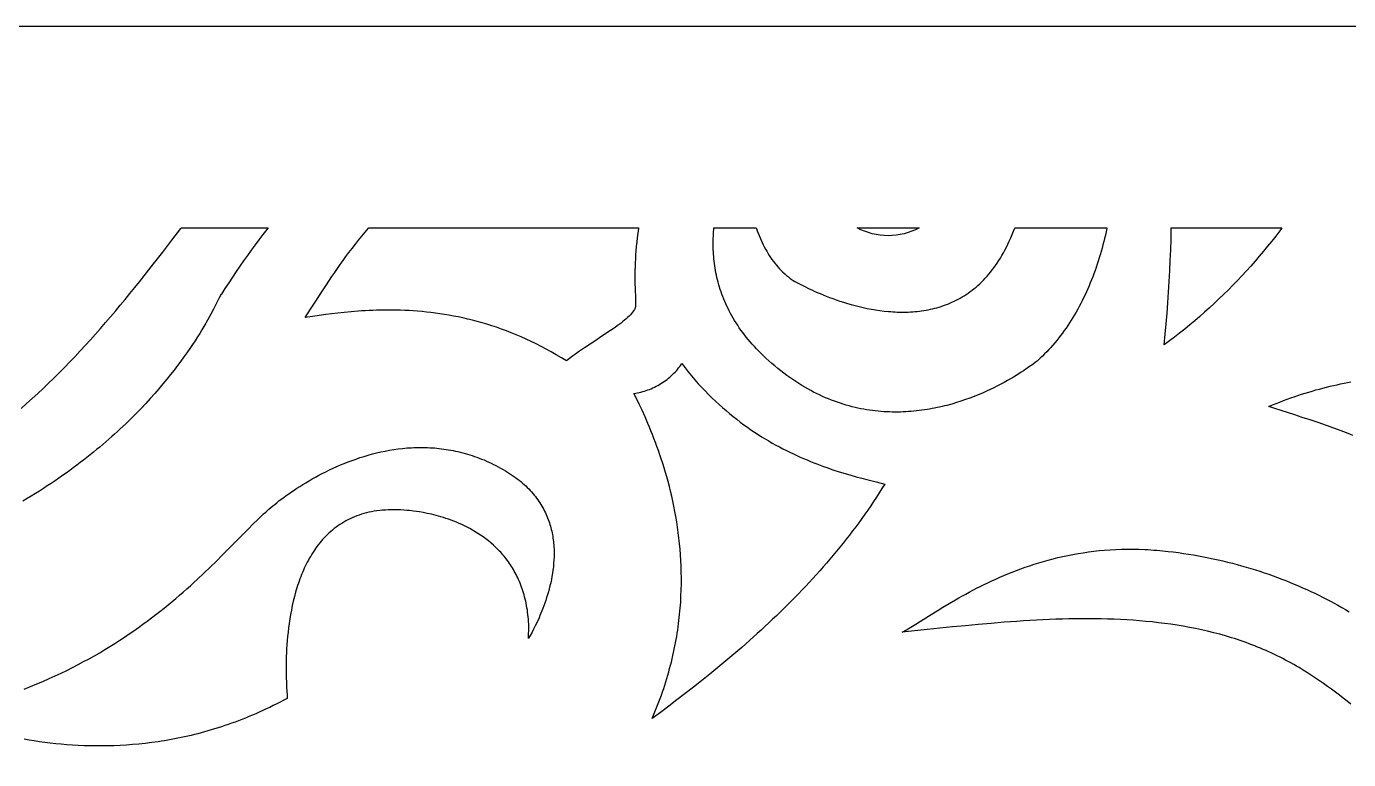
# Model space of a CAD drawing. Extents: x -1000 to 1000, y -1450 to 1450.
# Drawn here: x -428.1 to -99.7, y 1268 to 1450 of the extents above; entities that cross this region are included whole.
import ezdxf

# ---------------------------------------------------------------- set-up
doc = ezdxf.new("R2010")
doc.units = 0
doc.layers.add('LAYER_1', color=18, linetype='CONTINUOUS')

msp = doc.modelspace()

# ---------------------------------------------------------------- linework, layer by layer
at = {"layer": 'LAYER_1'}
for points in [[(-1000, 1050), (1000, 1050), (1000, 1450), (-1000, 1450)], [(-276.06, 1399.82), (-276.22, 1398.66), (-276.37, 1397.53), (-276.49, 1396.43), (-276.6, 1395.35), (-276.69, 1394.3), (-276.77, 1393.27), (-276.83, 1392.28), (-276.87, 1391.31), (-276.9, 1390.38), (-276.93, 1389.48), (-276.94, 1388.61), (-276.94, 1387.78), (-276.93, 1386.23), (-276.9, 1384.82), (-276.83, 1382.51), (-276.81, 1381.61), (-276.8, 1381.23), (-276.8, 1380.89), (-276.82, 1380.61), (-276.84, 1380.37), (-276.87, 1380.19), (-276.89, 1380.12), (-276.91, 1380.06), (-276.99, 1379.89), (-277.09, 1379.72), (-277.29, 1379.39), (-277.52, 1379.06), (-277.79, 1378.73), (-278.08, 1378.4), (-278.4, 1378.06), (-278.75, 1377.73), (-279.12, 1377.39), (-279.52, 1377.05), (-279.95, 1376.71), (-280.4, 1376.36), (-280.87, 1376.01), (-281.37, 1375.65), (-281.88, 1375.29), (-282.98, 1374.54), (-285.39, 1372.94), (-286.69, 1372.07), (-288.06, 1371.16), (-289.47, 1370.2), (-290.93, 1369.18), (-291.68, 1368.65), (-292.43, 1368.1), (-293.19, 1367.53), (-293.96, 1366.94), (-295.22, 1367.73), (-296.47, 1368.48), (-297.72, 1369.21), (-298.98, 1369.9), (-300.23, 1370.57), (-301.47, 1371.2), (-302.72, 1371.81), (-303.96, 1372.39), (-305.19, 1372.94), (-306.43, 1373.46), (-307.66, 1373.96), (-308.88, 1374.43), (-310.1, 1374.88), (-311.32, 1375.3), (-312.53, 1375.7), (-313.73, 1376.08), (-314.93, 1376.43), (-316.12, 1376.76), (-317.31, 1377.07), (-318.49, 1377.36), (-319.66, 1377.63), (-320.82, 1377.87), (-321.98, 1378.1), (-323.13, 1378.31), (-324.27, 1378.5), (-325.4, 1378.67), (-326.52, 1378.83), (-327.64, 1378.97), (-328.74, 1379.09), (-329.83, 1379.2), (-330.92, 1379.29), (-331.99, 1379.37), (-333.05, 1379.44), (-334.1, 1379.49), (-335.14, 1379.53), (-336.17, 1379.56), (-337.18, 1379.57), (-338.18, 1379.58), (-339.17, 1379.57), (-340.15, 1379.56), (-341.11, 1379.53), (-342.06, 1379.5), (-343, 1379.46), (-343.92, 1379.41), (-344.83, 1379.36), (-345.72, 1379.3), (-347.46, 1379.16), (-349.13, 1379), (-350.74, 1378.83), (-352.28, 1378.65), (-353.75, 1378.46), (-356.47, 1378.09), (-358.87, 1377.76), (-357.52, 1379.78), (-356.19, 1381.81), (-354.87, 1383.85), (-353.54, 1385.88), (-352.2, 1387.91), (-351.52, 1388.91), (-350.83, 1389.91), (-350.14, 1390.91), (-349.43, 1391.9), (-348.72, 1392.88), (-348, 1393.85), (-347.2, 1394.9), (-346.39, 1395.93), (-345.59, 1396.95), (-344.77, 1397.95), (-343.96, 1398.94), (-343.13, 1399.92), (-343.07, 1400), (-276.03, 1400)], [(-159.71, 1399.87), (-159.89, 1399.04), (-160.07, 1398.21), (-160.27, 1397.39), (-160.47, 1396.57), (-160.68, 1395.76), (-160.89, 1394.94), (-161.12, 1394.14), (-161.35, 1393.33), (-161.6, 1392.53), (-161.85, 1391.74), (-162.1, 1390.95), (-162.37, 1390.16), (-162.65, 1389.38), (-162.93, 1388.61), (-163.22, 1387.84), (-163.52, 1387.08), (-163.83, 1386.32), (-164.14, 1385.57), (-164.47, 1384.82), (-164.8, 1384.09), (-165.14, 1383.35), (-165.49, 1382.63), (-165.84, 1381.91), (-166.21, 1381.2), (-166.58, 1380.49), (-166.96, 1379.79), (-167.35, 1379.1), (-167.74, 1378.42), (-168.15, 1377.75), (-168.56, 1377.08), (-168.98, 1376.42), (-169.41, 1375.77), (-169.85, 1375.13), (-170.29, 1374.5), (-170.74, 1373.88), (-171.21, 1373.26), (-171.67, 1372.66), (-172.15, 1372.06), (-172.64, 1371.47), (-173.13, 1370.9), (-173.63, 1370.33), (-174.14, 1369.77), (-174.65, 1369.23), (-175.18, 1368.69), (-175.71, 1368.16), (-176.25, 1367.65), (-176.8, 1367.15), (-177.05, 1366.93), (-177.49, 1366.58), (-178.1, 1366.11), (-178.89, 1365.54), (-179.85, 1364.88), (-180.39, 1364.52), (-180.96, 1364.14), (-181.58, 1363.75), (-182.23, 1363.34), (-182.92, 1362.93), (-183.65, 1362.5), (-184.41, 1362.07), (-185.2, 1361.63), (-186.03, 1361.18), (-186.89, 1360.74), (-187.78, 1360.29), (-188.7, 1359.85), (-189.65, 1359.41), (-190.64, 1358.98), (-191.65, 1358.55), (-192.68, 1358.13), (-193.75, 1357.73), (-194.84, 1357.34), (-195.95, 1356.96), (-197.09, 1356.6), (-198.26, 1356.25), (-199.44, 1355.93), (-200.04, 1355.78), (-200.65, 1355.63), (-201.26, 1355.49), (-201.88, 1355.36), (-202.5, 1355.23), (-203.13, 1355.11), (-203.76, 1355), (-204.39, 1354.89), (-205.04, 1354.79), (-205.68, 1354.7), (-206.33, 1354.61), (-206.98, 1354.54), (-207.64, 1354.47), (-208.31, 1354.41), (-208.97, 1354.36), (-209.64, 1354.32), (-210.32, 1354.29), (-211, 1354.27), (-211.68, 1354.26), (-212.36, 1354.25), (-213.05, 1354.26), (-213.74, 1354.28), (-214.44, 1354.31), (-215.14, 1354.35), (-215.84, 1354.4), (-216.54, 1354.47), (-217.25, 1354.54), (-217.96, 1354.63), (-218.67, 1354.73), (-219.38, 1354.84), (-220.1, 1354.96), (-220.82, 1355.1), (-221.54, 1355.25), (-222.26, 1355.41), (-222.99, 1355.59), (-223.72, 1355.78), (-224.45, 1355.99), (-225.18, 1356.2), (-225.91, 1356.44), (-226.64, 1356.69), (-227.38, 1356.95), (-228.11, 1357.23), (-228.85, 1357.52), (-229.59, 1357.83), (-230.33, 1358.15), (-231.07, 1358.5), (-231.81, 1358.85), (-232.55, 1359.23), (-233.29, 1359.62), (-234.03, 1360.03), (-234.78, 1360.45), (-235.52, 1360.89), (-236.26, 1361.35), (-237.01, 1361.83), (-237.75, 1362.33), (-238.49, 1362.84), (-239.23, 1363.38), (-239.98, 1363.93), (-240.72, 1364.5), (-241.46, 1365.09), (-242.2, 1365.71), (-242.94, 1366.34), (-243.68, 1366.99), (-244.42, 1367.66), (-245.02, 1368.23), (-245.61, 1368.8), (-246.19, 1369.38), (-246.74, 1369.95), (-247.28, 1370.53), (-247.8, 1371.11), (-248.31, 1371.69), (-248.8, 1372.28), (-249.28, 1372.86), (-249.74, 1373.45), (-250.18, 1374.03), (-250.61, 1374.62), (-251.02, 1375.21), (-251.42, 1375.8), (-251.8, 1376.39), (-252.17, 1376.99), (-252.53, 1377.58), (-252.87, 1378.17), (-253.2, 1378.77), (-253.51, 1379.36), (-253.81, 1379.95), (-254.1, 1380.55), (-254.37, 1381.14), (-254.63, 1381.74), (-254.88, 1382.33), (-255.11, 1382.93), (-255.34, 1383.52), (-255.55, 1384.11), (-255.75, 1384.71), (-255.93, 1385.3), (-256.11, 1385.89), (-256.27, 1386.48), (-256.43, 1387.07), (-256.57, 1387.66), (-256.7, 1388.25), (-256.82, 1388.83), (-256.93, 1389.42), (-257.03, 1390), (-257.12, 1390.58), (-257.2, 1391.16), (-257.27, 1391.74), (-257.33, 1392.32), (-257.38, 1392.89), (-257.42, 1393.46), (-257.46, 1394.03), (-257.48, 1394.6), (-257.5, 1395.17), (-257.51, 1395.73), (-257.51, 1396.29), (-257.5, 1396.85), (-257.48, 1397.41), (-257.46, 1397.96), (-257.43, 1398.51), (-257.39, 1399.05), (-257.35, 1399.6), (-257.31, 1400), (-246.79, 1400), (-246.75, 1399.87), (-246.54, 1399.27), (-246.32, 1398.68), (-246.09, 1398.1), (-245.85, 1397.52), (-245.61, 1396.94), (-245.35, 1396.38), (-245.08, 1395.82), (-244.8, 1395.27), (-244.51, 1394.73), (-244.21, 1394.2), (-243.9, 1393.68), (-243.57, 1393.16), (-243.24, 1392.66), (-242.9, 1392.16), (-242.54, 1391.68), (-242.18, 1391.2), (-241.8, 1390.74), (-241.41, 1390.28), (-241.01, 1389.84), (-240.6, 1389.41), (-240.17, 1388.99), (-239.74, 1388.59), (-239.29, 1388.19), (-238.83, 1387.81), (-238.36, 1387.45), (-237.88, 1387.09), (-237.63, 1386.94), (-237.19, 1386.68), (-236.56, 1386.33), (-235.76, 1385.9), (-234.78, 1385.41), (-233.65, 1384.86), (-233.03, 1384.57), (-232.38, 1384.28), (-231.69, 1383.97), (-230.96, 1383.67), (-230.21, 1383.36), (-229.43, 1383.04), (-228.62, 1382.73), (-227.78, 1382.42), (-226.92, 1382.12), (-226.03, 1381.82), (-225.11, 1381.53), (-224.18, 1381.24), (-223.23, 1380.97), (-222.25, 1380.7), (-221.26, 1380.46), (-220.26, 1380.22), (-219.23, 1380), (-218.2, 1379.81), (-217.15, 1379.63), (-216.09, 1379.47), (-215.02, 1379.34), (-213.94, 1379.23), (-213.4, 1379.19), (-212.86, 1379.15), (-212.31, 1379.12), (-211.77, 1379.1), (-211.22, 1379.08), (-210.67, 1379.08), (-210.13, 1379.08), (-209.58, 1379.08), (-209.03, 1379.1), (-208.48, 1379.13), (-207.93, 1379.16), (-207.38, 1379.21), (-206.83, 1379.26), (-206.28, 1379.32), (-205.73, 1379.39), (-205.18, 1379.47), (-204.63, 1379.57), (-204.09, 1379.67), (-203.54, 1379.78), (-203, 1379.9), (-202.46, 1380.04), (-201.92, 1380.18), (-201.38, 1380.34), (-200.84, 1380.5), (-200.31, 1380.68), (-199.78, 1380.87), (-199.25, 1381.08), (-198.72, 1381.29), (-198.2, 1381.52), (-197.68, 1381.76), (-197.16, 1382.01), (-196.65, 1382.28), (-196.14, 1382.56), (-195.63, 1382.85), (-195.13, 1383.16), (-194.63, 1383.48), (-194.14, 1383.82), (-193.65, 1384.17), (-193.16, 1384.53), (-192.68, 1384.91), (-192.21, 1385.3), (-191.74, 1385.71), (-191.27, 1386.14), (-190.81, 1386.58), (-190.36, 1387.03), (-189.91, 1387.5), (-189.47, 1387.99), (-189.03, 1388.5), (-188.6, 1389.02), (-188.18, 1389.55), (-187.76, 1390.11), (-187.35, 1390.68), (-186.94, 1391.27), (-186.55, 1391.88), (-186.16, 1392.5), (-185.78, 1393.15), (-185.4, 1393.81), (-185.04, 1394.49), (-184.68, 1395.19), (-184.33, 1395.91), (-183.95, 1396.72), (-183.58, 1397.52), (-183.22, 1398.33), (-182.88, 1399.14), (-182.55, 1399.94), (-182.52, 1400), (-159.69, 1400)], [(-116.77, 1399.24), (-117.75, 1397.96), (-118.75, 1396.69), (-119.77, 1395.43), (-120.8, 1394.17), (-121.84, 1392.93), (-122.9, 1391.71), (-123.97, 1390.49), (-125.06, 1389.29), (-126.16, 1388.1), (-127.27, 1386.92), (-128.4, 1385.76), (-129.54, 1384.61), (-130.7, 1383.47), (-131.87, 1382.34), (-133.05, 1381.23), (-134.24, 1380.14), (-135.44, 1379.06), (-136.66, 1377.99), (-137.89, 1376.94), (-139.13, 1375.9), (-140.38, 1374.88), (-141.64, 1373.88), (-142.91, 1372.89), (-144.19, 1371.92), (-145.49, 1370.96), (-145.22, 1373.57), (-144.98, 1376.19), (-144.76, 1378.81), (-144.56, 1381.42), (-144.37, 1384.05), (-144.21, 1386.67), (-144.07, 1389.29), (-143.95, 1391.92), (-143.85, 1394.54), (-143.77, 1397.17), (-143.71, 1399.79), (-143.7, 1400), (-116.21, 1400)], [(-264.5, 1365.24), (-263.69, 1364.22), (-262.86, 1363.22), (-262.03, 1362.26), (-261.2, 1361.31), (-260.36, 1360.39), (-259.51, 1359.5), (-258.65, 1358.63), (-257.8, 1357.78), (-256.93, 1356.95), (-256.06, 1356.15), (-255.19, 1355.37), (-254.32, 1354.61), (-253.44, 1353.87), (-252.56, 1353.16), (-251.67, 1352.46), (-250.79, 1351.79), (-249.9, 1351.13), (-249.02, 1350.5), (-248.13, 1349.88), (-247.24, 1349.28), (-246.35, 1348.71), (-245.47, 1348.15), (-244.58, 1347.6), (-243.7, 1347.08), (-242.82, 1346.57), (-241.94, 1346.08), (-241.06, 1345.61), (-240.19, 1345.15), (-239.32, 1344.7), (-238.45, 1344.28), (-237.59, 1343.87), (-236.73, 1343.47), (-235.88, 1343.08), (-235.04, 1342.71), (-234.2, 1342.36), (-233.36, 1342.01), (-232.54, 1341.68), (-231.72, 1341.37), (-230.91, 1341.06), (-230.11, 1340.76), (-229.31, 1340.48), (-227.76, 1339.95), (-226.24, 1339.45), (-224.76, 1339), (-223.33, 1338.58), (-221.95, 1338.19), (-220.62, 1337.83), (-219.35, 1337.5), (-216.99, 1336.9), (-214.9, 1336.37), (-215.58, 1335.28), (-216.26, 1334.2), (-216.96, 1333.12), (-217.66, 1332.05), (-218.38, 1330.99), (-219.1, 1329.93), (-219.84, 1328.88), (-220.58, 1327.84), (-221.33, 1326.8), (-222.09, 1325.77), (-222.87, 1324.74), (-223.65, 1323.73), (-224.44, 1322.71), (-225.23, 1321.71), (-226.04, 1320.71), (-226.85, 1319.71), (-227.68, 1318.73), (-228.51, 1317.74), (-229.34, 1316.77), (-230.19, 1315.8), (-231.04, 1314.83), (-231.9, 1313.87), (-232.77, 1312.92), (-233.65, 1311.97), (-234.53, 1311.03), (-235.42, 1310.09), (-236.31, 1309.16), (-237.21, 1308.24), (-238.12, 1307.32), (-239.03, 1306.4), (-239.95, 1305.49), (-240.88, 1304.59), (-241.81, 1303.69), (-242.75, 1302.8), (-243.69, 1301.91), (-244.64, 1301.03), (-245.59, 1300.15), (-246.55, 1299.28), (-248.48, 1297.54), (-250.42, 1295.83), (-252.39, 1294.14), (-254.37, 1292.46), (-256.36, 1290.81), (-258.37, 1289.17), (-260.39, 1287.55), (-262.42, 1285.95), (-264.46, 1284.36), (-266.5, 1282.79), (-268.56, 1281.24), (-270.62, 1279.7), (-272.68, 1278.18), (-272.32, 1279.01), (-271.97, 1279.85), (-271.63, 1280.69), (-271.3, 1281.52), (-270.98, 1282.35), (-270.67, 1283.18), (-270.37, 1284.01), (-270.08, 1284.84), (-269.8, 1285.66), (-269.53, 1286.48), (-269.27, 1287.31), (-269.01, 1288.12), (-268.77, 1288.94), (-268.54, 1289.76), (-268.32, 1290.57), (-268.1, 1291.38), (-267.9, 1292.19), (-267.7, 1292.99), (-267.52, 1293.8), (-267.34, 1294.6), (-267.17, 1295.4), (-267.01, 1296.2), (-266.85, 1296.99), (-266.71, 1297.78), (-266.57, 1298.57), (-266.44, 1299.36), (-266.32, 1300.15), (-266.21, 1300.93), (-266.11, 1301.71), (-266.01, 1302.49), (-265.92, 1303.26), (-265.84, 1304.03), (-265.76, 1304.8), (-265.7, 1305.56), (-265.58, 1307.09), (-265.5, 1308.6), (-265.44, 1310.1), (-265.41, 1311.58), (-265.4, 1313.05), (-265.42, 1314.51), (-265.46, 1315.96), (-265.53, 1317.39), (-265.62, 1318.81), (-265.73, 1320.21), (-265.86, 1321.6), (-266, 1322.98), (-266.17, 1324.33), (-266.36, 1325.67), (-266.56, 1327), (-266.78, 1328.31), (-267.02, 1329.6), (-267.27, 1330.88), (-267.53, 1332.13), (-267.81, 1333.37), (-268.09, 1334.6), (-268.39, 1335.8), (-268.7, 1336.98), (-269.03, 1338.15), (-269.35, 1339.29), (-269.69, 1340.42), (-270.04, 1341.53), (-270.39, 1342.61), (-270.75, 1343.67), (-271.11, 1344.72), (-271.47, 1345.74), (-271.84, 1346.74), (-272.21, 1347.72), (-272.59, 1348.67), (-272.96, 1349.61), (-273.33, 1350.52), (-273.7, 1351.4), (-274.07, 1352.27), (-274.44, 1353.1), (-275.17, 1354.71), (-275.87, 1356.21), (-276.55, 1357.61), (-277.19, 1358.91), (-276.76, 1358.97), (-276.32, 1359.04), (-275.89, 1359.12), (-275.46, 1359.22), (-275.02, 1359.33), (-274.59, 1359.46), (-274.16, 1359.59), (-273.74, 1359.74), (-273.32, 1359.9), (-272.9, 1360.07), (-272.48, 1360.26), (-272.07, 1360.45), (-271.66, 1360.66), (-271.26, 1360.87), (-270.86, 1361.1), (-270.47, 1361.34), (-270.08, 1361.58), (-269.7, 1361.84), (-269.33, 1362.1), (-268.96, 1362.38), (-268.61, 1362.66), (-268.26, 1362.95), (-267.92, 1363.25), (-267.59, 1363.56), (-267.26, 1363.88), (-266.95, 1364.2), (-266.65, 1364.53), (-266.36, 1364.87), (-266.08, 1365.21), (-265.81, 1365.56), (-265.55, 1365.92), (-265.31, 1366.28)]]:
    msp.add_lwpolyline(points, close=True, dxfattribs=at)
for points in [[(-429.43, 1355.14), (-428.04, 1356.35), (-426.66, 1357.59), (-425.3, 1358.84), (-423.94, 1360.11), (-422.59, 1361.4), (-421.25, 1362.71), (-419.93, 1364.03), (-418.61, 1365.36), (-417.31, 1366.71), (-416.01, 1368.07), (-414.72, 1369.45), (-413.45, 1370.83), (-412.18, 1372.23), (-410.92, 1373.64), (-409.68, 1375.05), (-408.44, 1376.48), (-407.21, 1377.91), (-405.99, 1379.35), (-404.78, 1380.8), (-403.58, 1382.25), (-402.38, 1383.71), (-401.2, 1385.17), (-400.02, 1386.63), (-398.85, 1388.1), (-396.54, 1391.03), (-394.25, 1393.97), (-392, 1396.9), (-389.78, 1399.82), (-389.64, 1400), (-368.07, 1400), (-368.4, 1399.58), (-369.37, 1398.32), (-370.34, 1397.05), (-371.3, 1395.77), (-372.26, 1394.47), (-373.21, 1393.15), (-374.15, 1391.83), (-375.09, 1390.49), (-376.02, 1389.13), (-376.95, 1387.76), (-377.86, 1386.38), (-378.78, 1384.98), (-379.68, 1383.57), (-379.77, 1383.42), (-379.89, 1383.21), (-380.18, 1382.64), (-381.04, 1380.93), (-381.62, 1379.82), (-382.3, 1378.53), (-382.69, 1377.84), (-383.1, 1377.1), (-383.55, 1376.33), (-384.02, 1375.52), (-384.52, 1374.68), (-385.06, 1373.8), (-385.62, 1372.9), (-386.22, 1371.96), (-386.86, 1371), (-387.53, 1370.01), (-388.23, 1368.99), (-388.97, 1367.95), (-389.74, 1366.88), (-390.55, 1365.79), (-391.4, 1364.68), (-392.29, 1363.55), (-393.22, 1362.4), (-394.18, 1361.23), (-395.19, 1360.04), (-396.24, 1358.84), (-397.33, 1357.62), (-398.46, 1356.39), (-399.63, 1355.15), (-400.85, 1353.9), (-402.12, 1352.64), (-403.42, 1351.37), (-404.78, 1350.09), (-405.47, 1349.45), (-406.18, 1348.81), (-406.9, 1348.16), (-407.63, 1347.52), (-408.37, 1346.87), (-409.13, 1346.23), (-409.89, 1345.58), (-410.67, 1344.93), (-411.46, 1344.29), (-412.27, 1343.64), (-413.08, 1342.99), (-413.91, 1342.34), (-414.75, 1341.7), (-415.61, 1341.05), (-416.47, 1340.4), (-417.35, 1339.76), (-418.24, 1339.12), (-419.15, 1338.47), (-420.07, 1337.83), (-421, 1337.19), (-421.95, 1336.55), (-422.91, 1335.91), (-423.88, 1335.28), (-424.87, 1334.64), (-425.87, 1334.01), (-426.88, 1333.38), (-427.91, 1332.76), (-428.95, 1332.13)], [(-98.61, 1348.46), (-99.74, 1348.9), (-100.87, 1349.33), (-103.06, 1350.15), (-105.19, 1350.91), (-107.26, 1351.63), (-109.25, 1352.3), (-111.17, 1352.94), (-113, 1353.54), (-116.43, 1354.64), (-118.01, 1355.16), (-119.49, 1355.65), (-118.58, 1356.03), (-117.67, 1356.39), (-116.76, 1356.75), (-115.86, 1357.1), (-114.95, 1357.43), (-114.05, 1357.76), (-113.15, 1358.07), (-112.25, 1358.37), (-111.36, 1358.67), (-110.46, 1358.95), (-109.57, 1359.22), (-108.68, 1359.48), (-107.8, 1359.74), (-106.91, 1359.98), (-106.03, 1360.21), (-105.15, 1360.44), (-104.28, 1360.65), (-103.4, 1360.86), (-102.53, 1361.06), (-101.66, 1361.24), (-100.8, 1361.42), (-99.94, 1361.59), (-99.07, 1361.75)], [(-428.7, 1285.49), (-427.11, 1286.11), (-425.54, 1286.75), (-424, 1287.4), (-422.48, 1288.07), (-420.98, 1288.74), (-419.51, 1289.43), (-418.07, 1290.13), (-416.65, 1290.84), (-415.25, 1291.56), (-413.88, 1292.29), (-412.53, 1293.03), (-411.21, 1293.77), (-409.9, 1294.52), (-408.62, 1295.29), (-407.36, 1296.05), (-406.13, 1296.83), (-404.91, 1297.6), (-403.72, 1298.39), (-402.55, 1299.17), (-401.4, 1299.97), (-400.27, 1300.76), (-399.16, 1301.56), (-398.07, 1302.36), (-397, 1303.16), (-395.96, 1303.96), (-394.93, 1304.77), (-393.92, 1305.57), (-392.93, 1306.37), (-391.95, 1307.17), (-391, 1307.97), (-390.06, 1308.77), (-389.15, 1309.57), (-388.25, 1310.36), (-387.36, 1311.15), (-386.5, 1311.93), (-385.65, 1312.71), (-384, 1314.25), (-382.42, 1315.76), (-380.9, 1317.25), (-379.44, 1318.7), (-378.04, 1320.1), (-375.4, 1322.79), (-372.97, 1325.26), (-371.83, 1326.41), (-370.74, 1327.49), (-369.68, 1328.5), (-369.17, 1328.97), (-368.67, 1329.43), (-367.85, 1330.16), (-367.4, 1330.54), (-366.93, 1330.94), (-366.43, 1331.34), (-365.91, 1331.76), (-365.36, 1332.19), (-364.79, 1332.62), (-364.19, 1333.06), (-363.58, 1333.51), (-362.94, 1333.96), (-362.28, 1334.42), (-361.6, 1334.88), (-360.9, 1335.34), (-360.18, 1335.81), (-359.44, 1336.27), (-358.68, 1336.73), (-357.9, 1337.2), (-357.1, 1337.66), (-356.28, 1338.11), (-355.45, 1338.56), (-354.6, 1339.01), (-353.73, 1339.45), (-352.84, 1339.88), (-351.94, 1340.3), (-351.03, 1340.71), (-350.1, 1341.12), (-349.15, 1341.51), (-348.19, 1341.89), (-347.22, 1342.25), (-346.23, 1342.6), (-345.24, 1342.94), (-344.22, 1343.26), (-343.2, 1343.56), (-342.17, 1343.85), (-341.12, 1344.11), (-340.06, 1344.35), (-339, 1344.58), (-337.92, 1344.78), (-336.83, 1344.95), (-335.74, 1345.11), (-334.64, 1345.24), (-334.08, 1345.29), (-333.53, 1345.34), (-332.97, 1345.38), (-332.41, 1345.41), (-331.85, 1345.44), (-331.28, 1345.46), (-330.72, 1345.47), (-330.15, 1345.48), (-329.58, 1345.47), (-329.01, 1345.46), (-328.44, 1345.44), (-327.87, 1345.42), (-327.29, 1345.38), (-326.72, 1345.34), (-326.14, 1345.29), (-325.56, 1345.23), (-324.98, 1345.17), (-324.4, 1345.09), (-323.82, 1345), (-323.24, 1344.91), (-322.66, 1344.81), (-322.07, 1344.7), (-321.49, 1344.58), (-320.9, 1344.44), (-320.32, 1344.3), (-319.73, 1344.16), (-319.14, 1344), (-318.55, 1343.83), (-317.97, 1343.65), (-317.38, 1343.46), (-316.79, 1343.26), (-316.2, 1343.05), (-315.61, 1342.83), (-315.02, 1342.6), (-314.43, 1342.36), (-313.84, 1342.1), (-313.25, 1341.84), (-312.66, 1341.57), (-312.07, 1341.28), (-311.48, 1340.98), (-310.89, 1340.67), (-310.3, 1340.35), (-309.71, 1340.02), (-309.12, 1339.68), (-308.59, 1339.36), (-308.08, 1339.03), (-307.58, 1338.7), (-307.09, 1338.37), (-306.62, 1338.03), (-306.16, 1337.68), (-305.71, 1337.34), (-305.28, 1336.98), (-304.86, 1336.63), (-304.46, 1336.27), (-304.06, 1335.91), (-303.68, 1335.54), (-303.31, 1335.17), (-302.96, 1334.79), (-302.61, 1334.42), (-302.28, 1334.04), (-301.96, 1333.65), (-301.65, 1333.27), (-301.36, 1332.88), (-301.07, 1332.49), (-300.8, 1332.09), (-300.53, 1331.7), (-300.28, 1331.3), (-300.04, 1330.9), (-299.81, 1330.49), (-299.59, 1330.09), (-299.38, 1329.68), (-299.18, 1329.27), (-298.99, 1328.86), (-298.81, 1328.44), (-298.64, 1328.03), (-298.48, 1327.61), (-298.33, 1327.2), (-298.19, 1326.78), (-298.05, 1326.36), (-297.93, 1325.94), (-297.82, 1325.52), (-297.71, 1325.1), (-297.61, 1324.67), (-297.52, 1324.25), (-297.44, 1323.83), (-297.36, 1323.4), (-297.3, 1322.98), (-297.24, 1322.56), (-297.19, 1322.13), (-297.14, 1321.71), (-297.11, 1321.29), (-297.08, 1320.86), (-297.04, 1320.02), (-297.02, 1319.18), (-297.04, 1318.34), (-297.07, 1317.51), (-297.13, 1316.68), (-297.21, 1315.86), (-297.3, 1315.04), (-297.42, 1314.24), (-297.55, 1313.44), (-297.7, 1312.65), (-297.87, 1311.88), (-298.05, 1311.11), (-298.24, 1310.36), (-298.44, 1309.62), (-298.65, 1308.9), (-298.87, 1308.19), (-299.09, 1307.5), (-299.33, 1306.82), (-299.56, 1306.16), (-299.8, 1305.52), (-300.05, 1304.9), (-300.29, 1304.31), (-300.53, 1303.73), (-300.77, 1303.17), (-301.24, 1302.13), (-301.69, 1301.2), (-302.11, 1300.36), (-302.48, 1299.65), (-303.07, 1298.58), (-303.36, 1298.06), (-303.34, 1299.1), (-303.32, 1300.14), (-303.31, 1300.66), (-303.31, 1301.17), (-303.32, 1301.69), (-303.35, 1302.21), (-303.39, 1302.81), (-303.45, 1303.41), (-303.51, 1303.99), (-303.59, 1304.57), (-303.67, 1305.13), (-303.76, 1305.69), (-303.86, 1306.24), (-303.97, 1306.78), (-304.08, 1307.32), (-304.21, 1307.84), (-304.34, 1308.36), (-304.48, 1308.87), (-304.62, 1309.37), (-304.78, 1309.86), (-304.94, 1310.34), (-305.1, 1310.82), (-305.28, 1311.29), (-305.46, 1311.75), (-305.65, 1312.2), (-305.84, 1312.65), (-306.04, 1313.09), (-306.25, 1313.52), (-306.47, 1313.94), (-306.68, 1314.36), (-306.91, 1314.76), (-307.14, 1315.17), (-307.38, 1315.56), (-307.62, 1315.95), (-307.86, 1316.33), (-308.12, 1316.7), (-308.37, 1317.06), (-308.63, 1317.42), (-308.9, 1317.78), (-309.17, 1318.12), (-309.44, 1318.46), (-309.72, 1318.79), (-310, 1319.12), (-310.29, 1319.44), (-310.58, 1319.75), (-310.88, 1320.06), (-311.47, 1320.65), (-312.08, 1321.22), (-312.7, 1321.77), (-313.34, 1322.29), (-313.98, 1322.79), (-314.63, 1323.26), (-315.28, 1323.72), (-315.94, 1324.15), (-316.61, 1324.56), (-317.28, 1324.95), (-317.95, 1325.33), (-318.62, 1325.68), (-319.29, 1326.01), (-319.96, 1326.33), (-320.63, 1326.62), (-321.29, 1326.9), (-321.95, 1327.17), (-322.6, 1327.41), (-323.24, 1327.65), (-323.88, 1327.86), (-324.51, 1328.06), (-325.12, 1328.25), (-325.73, 1328.42), (-326.32, 1328.58), (-326.89, 1328.73), (-327.45, 1328.87), (-328.52, 1329.11), (-329.52, 1329.3), (-330.43, 1329.46), (-331.24, 1329.58), (-331.95, 1329.68), (-333.02, 1329.79), (-333.57, 1329.84), (-334.38, 1329.91), (-335.17, 1329.96), (-335.95, 1329.99), (-336.72, 1330), (-337.47, 1330), (-338.21, 1329.98), (-338.94, 1329.94), (-339.65, 1329.89), (-340.35, 1329.81), (-341.03, 1329.73), (-341.7, 1329.62), (-342.36, 1329.5), (-343.01, 1329.37), (-343.64, 1329.22), (-344.26, 1329.05), (-344.86, 1328.87), (-345.46, 1328.67), (-346.04, 1328.47), (-346.61, 1328.24), (-347.16, 1328.01), (-347.71, 1327.76), (-348.24, 1327.49), (-348.76, 1327.22), (-349.27, 1326.93), (-349.77, 1326.63), (-350.25, 1326.32), (-350.73, 1326), (-351.19, 1325.66), (-351.65, 1325.32), (-352.09, 1324.96), (-352.52, 1324.59), (-352.94, 1324.22), (-353.35, 1323.83), (-353.75, 1323.43), (-354.14, 1323.03), (-354.52, 1322.61), (-354.88, 1322.19), (-355.24, 1321.76), (-355.59, 1321.32), (-355.93, 1320.87), (-356.26, 1320.41), (-356.58, 1319.95), (-356.9, 1319.48), (-357.2, 1319), (-357.49, 1318.52), (-357.78, 1318.03), (-358.05, 1317.53), (-358.32, 1317.03), (-358.58, 1316.52), (-358.83, 1316.01), (-359.07, 1315.49), (-359.31, 1314.97), (-359.53, 1314.44), (-359.75, 1313.91), (-359.96, 1313.38), (-360.17, 1312.84), (-360.36, 1312.3), (-360.55, 1311.76), (-360.73, 1311.21), (-360.91, 1310.66), (-361.07, 1310.11), (-361.23, 1309.56), (-361.54, 1308.45), (-361.81, 1307.34), (-362.06, 1306.23), (-362.29, 1305.11), (-362.5, 1304), (-362.68, 1302.9), (-362.85, 1301.8), (-362.99, 1300.71), (-363.12, 1299.63), (-363.23, 1298.57), (-363.32, 1297.52), (-363.4, 1296.5), (-363.46, 1295.49), (-363.51, 1294.51), (-363.55, 1293.55), (-363.57, 1292.62), (-363.59, 1291.72), (-363.6, 1290.85), (-363.6, 1290.01), (-363.57, 1288.45), (-363.53, 1287.06), (-363.48, 1285.85), (-363.37, 1284.04), (-363.34, 1283.48), (-363.32, 1283.18), (-364.19, 1282.71), (-365.06, 1282.25), (-365.93, 1281.81), (-366.8, 1281.38), (-367.66, 1280.95), (-368.53, 1280.54), (-369.39, 1280.14), (-370.26, 1279.75), (-371.12, 1279.37), (-371.98, 1279), (-372.84, 1278.64), (-373.7, 1278.29), (-374.55, 1277.95), (-375.41, 1277.62), (-376.26, 1277.3), (-377.12, 1276.99), (-377.97, 1276.69), (-378.82, 1276.4), (-379.66, 1276.12), (-380.51, 1275.85), (-381.35, 1275.58), (-382.19, 1275.33), (-383.03, 1275.08), (-383.87, 1274.85), (-384.71, 1274.62), (-385.54, 1274.4), (-386.38, 1274.19), (-387.21, 1273.99), (-388.03, 1273.8), (-388.86, 1273.61), (-389.68, 1273.43), (-390.5, 1273.26), (-391.32, 1273.1), (-392.14, 1272.95), (-392.95, 1272.81), (-393.76, 1272.67), (-394.57, 1272.54), (-395.38, 1272.41), (-396.98, 1272.19), (-398.57, 1272), (-400.15, 1271.83), (-401.72, 1271.69), (-403.28, 1271.57), (-404.82, 1271.48), (-406.35, 1271.42), (-407.87, 1271.38), (-409.37, 1271.36), (-410.86, 1271.36), (-412.33, 1271.38), (-413.79, 1271.43), (-415.23, 1271.49), (-416.65, 1271.57), (-418.06, 1271.67), (-419.45, 1271.79), (-420.83, 1271.92), (-422.19, 1272.07), (-423.52, 1272.24), (-424.84, 1272.41), (-426.15, 1272.6), (-427.43, 1272.8), (-428.69, 1273.01)], [(-99.11, 1281.77), (-100.05, 1282.52), (-101, 1283.26), (-101.96, 1284), (-102.92, 1284.72), (-103.89, 1285.44), (-104.87, 1286.14), (-105.86, 1286.84), (-106.86, 1287.52), (-107.87, 1288.2), (-108.88, 1288.87), (-109.9, 1289.52), (-110.93, 1290.17), (-111.97, 1290.8), (-112.64, 1291.2), (-113.31, 1291.58), (-113.98, 1291.96), (-114.65, 1292.34), (-115.33, 1292.7), (-116.01, 1293.06), (-116.69, 1293.4), (-117.38, 1293.74), (-118.07, 1294.08), (-118.76, 1294.4), (-119.45, 1294.72), (-120.15, 1295.03), (-120.85, 1295.34), (-121.56, 1295.64), (-122.26, 1295.93), (-122.97, 1296.21), (-123.69, 1296.48), (-124.4, 1296.75), (-125.12, 1297.02), (-125.84, 1297.27), (-126.56, 1297.52), (-127.29, 1297.76), (-128.02, 1298), (-128.75, 1298.23), (-130.22, 1298.67), (-131.69, 1299.08), (-133.18, 1299.47), (-134.68, 1299.84), (-136.18, 1300.18), (-137.69, 1300.5), (-139.21, 1300.8), (-140.74, 1301.07), (-142.28, 1301.33), (-143.82, 1301.56), (-145.37, 1301.78), (-146.92, 1301.97), (-148.48, 1302.14), (-150.05, 1302.3), (-151.62, 1302.44), (-153.19, 1302.56), (-154.78, 1302.66), (-156.36, 1302.74), (-157.95, 1302.81), (-159.54, 1302.87), (-161.14, 1302.91), (-162.74, 1302.93), (-164.34, 1302.94), (-165.94, 1302.94), (-167.55, 1302.93), (-169.16, 1302.9), (-170.77, 1302.86), (-172.38, 1302.81), (-173.99, 1302.75), (-175.6, 1302.68), (-177.21, 1302.6), (-178.82, 1302.51), (-180.43, 1302.41), (-182.04, 1302.3), (-183.65, 1302.19), (-185.26, 1302.06), (-188.47, 1301.8), (-191.67, 1301.52), (-194.86, 1301.22), (-198.03, 1300.9), (-204.32, 1300.26), (-210.52, 1299.6), (-209.48, 1300.21), (-208.37, 1300.87), (-207.2, 1301.59), (-205.97, 1302.36), (-203.32, 1304.02), (-201.9, 1304.9), (-200.42, 1305.8), (-198.88, 1306.72), (-197.28, 1307.66), (-196.45, 1308.13), (-195.61, 1308.61), (-194.75, 1309.08), (-193.88, 1309.55), (-192.99, 1310.03), (-192.09, 1310.5), (-191.17, 1310.96), (-190.23, 1311.43), (-189.28, 1311.89), (-188.31, 1312.35), (-187.32, 1312.8), (-186.32, 1313.24), (-185.31, 1313.68), (-184.28, 1314.11), (-183.23, 1314.53), (-182.17, 1314.94), (-181.09, 1315.35), (-179.99, 1315.74), (-178.88, 1316.12), (-177.75, 1316.49), (-176.61, 1316.84), (-175.44, 1317.19), (-174.27, 1317.51), (-173.08, 1317.83), (-171.87, 1318.13), (-170.64, 1318.41), (-169.4, 1318.67), (-168.14, 1318.92), (-166.87, 1319.14), (-165.58, 1319.35), (-164.27, 1319.54), (-162.95, 1319.71), (-161.61, 1319.85), (-160.26, 1319.97), (-158.88, 1320.07), (-157.5, 1320.15), (-156.09, 1320.2), (-154.67, 1320.23), (-153.23, 1320.23), (-151.78, 1320.2), (-150.31, 1320.15), (-149.57, 1320.11), (-148.82, 1320.07), (-148.07, 1320.01), (-147.32, 1319.95), (-146.56, 1319.89), (-145.8, 1319.81), (-144.5, 1319.67), (-143.22, 1319.52), (-141.94, 1319.36), (-140.67, 1319.18), (-139.42, 1318.99), (-138.17, 1318.79), (-136.93, 1318.57), (-135.71, 1318.34), (-134.49, 1318.11), (-133.28, 1317.85), (-132.08, 1317.59), (-130.89, 1317.32), (-129.71, 1317.03), (-128.54, 1316.74), (-127.38, 1316.43), (-126.23, 1316.12), (-125.09, 1315.79), (-123.96, 1315.45), (-122.83, 1315.1), (-121.72, 1314.75), (-120.62, 1314.38), (-119.52, 1314), (-118.44, 1313.61), (-117.36, 1313.22), (-116.29, 1312.81), (-115.24, 1312.4), (-114.19, 1311.98), (-113.15, 1311.54), (-112.12, 1311.1), (-111.1, 1310.66), (-110.08, 1310.2), (-109.08, 1309.74), (-108.09, 1309.26), (-107.1, 1308.79), (-106.13, 1308.3), (-105.16, 1307.8), (-104.2, 1307.3), (-103.25, 1306.8), (-102.31, 1306.28), (-101.38, 1305.76), (-100.46, 1305.23), (-99.54, 1304.7)]]:
    msp.add_lwpolyline(points, dxfattribs=at)
msp.add_lwpolyline([(-206.33, 1400, -0.124783), (-214.02, 1398.04, -0.124783), (-221.71, 1400)], format="xyb", close=True, dxfattribs=at)

doc.saveas('drawing.dxf')
